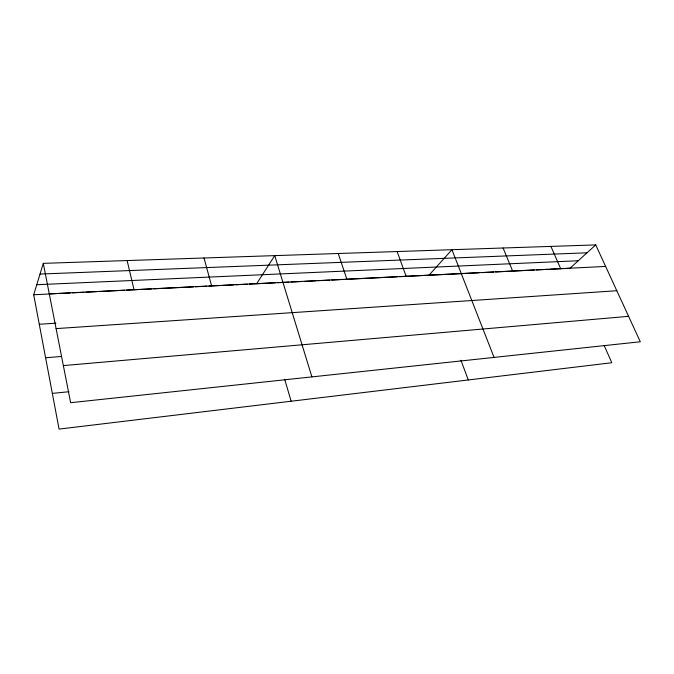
<?xml version="1.0" encoding="UTF-8"?>
<svg xmlns="http://www.w3.org/2000/svg" width="674" height="674" viewBox="0 0 674 674"><rect width="100%" height="100%" fill="white"/><g stroke="black" fill="none" stroke-linecap="round" stroke-linejoin="round"><path stroke-width="1.01" d="M604.199 345.568L611.807 362.73L59.076 429.094L33.7 294.757L43.296 263.357L595.723 244.906L640.3 341.769L70.635 402.698L43.296 263.357M256.617 283.746L274.756 255.623L311.894 376.892M428.984 275.236L451.942 249.709L494.059 357.414M595.723 244.906L569.96 268.277L550.035 269.255M52.336 393.397L68.967 391.72M63.356 365.594L628.589 316.325M45.605 357.768L61.208 356.487M56.094 328.609L616.811 290.721M39.269 324.253L55.942 323.175M49.286 293.872L605.631 266.432M33.7 294.757L56.692 293.62M58.781 293.519L70.273 292.954M72.362 292.845L83.854 292.28M85.943 292.179L97.444 291.606M99.533 291.505L124.589 290.267M126.678 290.165L138.153 289.601M140.234 289.491L151.709 288.927M153.798 288.826L193.404 286.871M195.477 286.77L206.876 286.206M208.948 286.105L220.347 285.54M222.42 285.439L233.819 284.875M235.892 284.773L247.291 284.209M249.363 284.108L275.405 282.819M277.486 282.718L288.969 282.153M291.058 282.044L302.533 281.479M304.623 281.378L316.098 280.814M318.187 280.704L329.645 280.14M331.734 280.039L343.192 279.474M345.282 279.373L397.517 276.787M399.615 276.685L479.012 272.768M482.137 272.608L493.604 272.043M495.685 271.942L534.297 270.038M536.394 269.929L547.937 269.364M36.767 284.723L578.267 260.745M40.027 274.057L587.02 252.801M550.911 246.406L560.667 268.648M503.082 247.998L512.653 271.015M460.923 360.27L468.312 379.959M397.129 251.537L406.144 276.273M338.222 253.508L346.866 279.196M284.655 379.192L291.134 401.232M204.011 257.99L211.611 285.869M127.133 260.552L134.016 289.694"/></g></svg>
